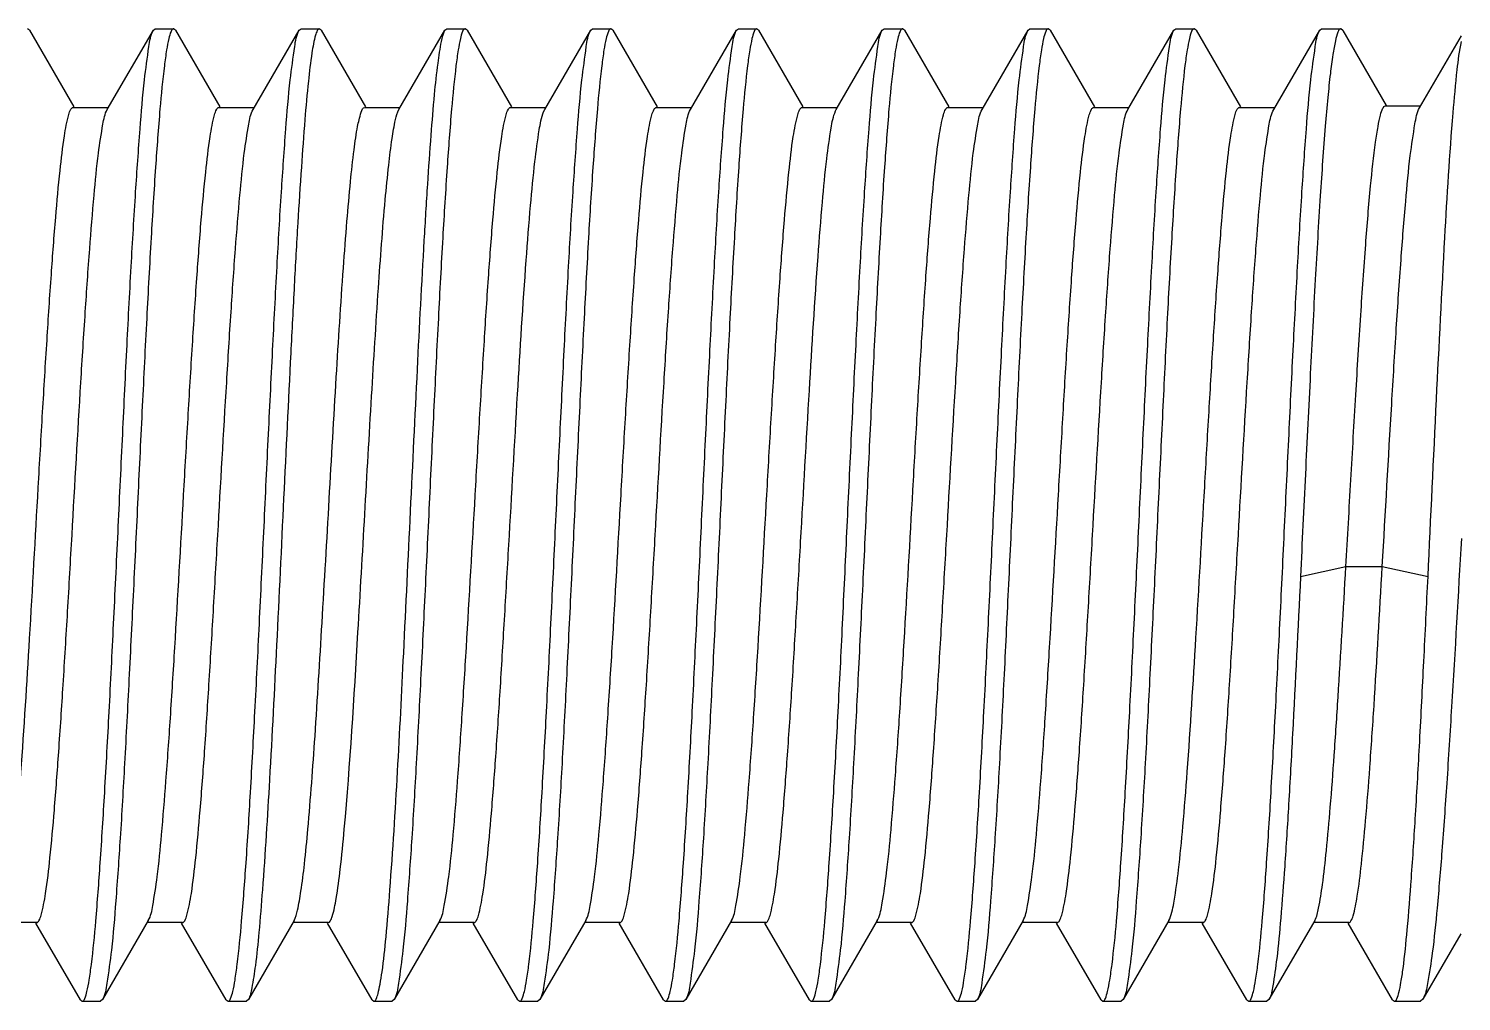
# Model space of a CAD drawing. Extents: x 27938 to 1507990, y 110129 to 923079.
# Drawn here: x 551251.8 to 551370.5, y 358134.2 to 358214.8 of the extents above; entities that cross this region are included whole.
import ezdxf

# ---------------------------------------------------------------- set-up
doc = ezdxf.new("R2010")
doc.units = 0
doc.header["$LTSCALE"] = 1000
doc.header["$MEASUREMENT"] = 0

msp = doc.modelspace()

# ---------------------------------------------------------------- linework, layer by layer
at = {"linetype": 'Continuous'}
for p, q in [((551251.89, 358214.64), (551251.73, 358214.77)), ((551251.89, 358214.64), (551255.57, 358208.29)), ((551258.33, 358208.09), (551262.15, 358214.64)), ((551262.15, 358214.64), (551262.3, 358214.77)), ((551262.3, 358214.77), (551263.82, 358214.77)), ((551262.3, 358214.77), (551263.82, 358214.77)), ((551263.82, 358214.77), (551263.79, 358214.77)), ((551263.98, 358214.64), (551263.82, 358214.77)), ((551263.98, 358214.64), (551267.65, 358208.29)), ((551270.42, 358208.09), (551274.23, 358214.64)), ((551274.23, 358214.64), (551274.39, 358214.77)), ((551274.39, 358214.77), (551275.9, 358214.77)), ((551274.39, 358214.77), (551275.9, 358214.77)), ((551275.9, 358214.77), (551275.88, 358214.77)), ((551276.06, 358214.64), (551275.9, 358214.77)), ((551276.06, 358214.64), (551279.74, 358208.29)), ((551282.5, 358208.09), (551286.31, 358214.64)), ((551286.31, 358214.64), (551286.47, 358214.77)), ((551286.47, 358214.77), (551287.98, 358214.77)), ((551286.47, 358214.77), (551287.98, 358214.77)), ((551287.98, 358214.77), (551287.96, 358214.77)), ((551288.14, 358214.64), (551287.98, 358214.77)), ((551288.14, 358214.64), (551291.82, 358208.29)), ((551294.58, 358208.09), (551298.39, 358214.64)), ((551298.39, 358214.64), (551298.55, 358214.77)), ((551298.55, 358214.77), (551300.06, 358214.77)), ((551298.55, 358214.77), (551300.06, 358214.77)), ((551300.06, 358214.77), (551300.04, 358214.77)), ((551300.22, 358214.64), (551300.06, 358214.77)), ((551300.22, 358214.64), (551303.9, 358208.29)), ((551306.66, 358208.09), (551310.47, 358214.64)), ((551310.47, 358214.64), (551310.63, 358214.77)), ((551310.63, 358214.77), (551312.14, 358214.77)), ((551310.63, 358214.77), (551312.14, 358214.77)), ((551312.14, 358214.77), (551312.12, 358214.77)), ((551312.3, 358214.64), (551312.14, 358214.77)), ((551312.3, 358214.64), (551315.98, 358208.29)), ((551318.74, 358208.09), (551322.55, 358214.64)), ((551322.55, 358214.64), (551322.71, 358214.77)), ((551322.71, 358214.77), (551324.23, 358214.77)), ((551322.71, 358214.77), (551324.23, 358214.77)), ((551324.23, 358214.77), (551324.2, 358214.77)), ((551324.38, 358214.64), (551324.23, 358214.77)), ((551324.38, 358214.64), (551328.06, 358208.29)), ((551330.82, 358208.09), (551334.64, 358214.64)), ((551334.64, 358214.64), (551334.79, 358214.77)), ((551334.79, 358214.77), (551336.31, 358214.77)), ((551334.79, 358214.77), (551336.31, 358214.77)), ((551336.31, 358214.77), (551336.28, 358214.77)), ((551336.47, 358214.64), (551336.31, 358214.77)), ((551336.47, 358214.64), (551340.14, 358208.29)), ((551342.91, 358208.09), (551346.72, 358214.64)), ((551346.72, 358214.64), (551346.88, 358214.77)), ((551346.88, 358214.77), (551348.39, 358214.77)), ((551346.88, 358214.77), (551348.39, 358214.77)), ((551348.39, 358214.77), (551348.37, 358214.77)), ((551348.55, 358214.64), (551348.39, 358214.77)), ((551348.55, 358214.64), (551352.23, 358208.29)), ((551354.99, 358208.09), (551358.8, 358214.64)), ((551358.8, 358214.64), (551358.96, 358214.77)), ((551358.96, 358214.77), (551360.55, 358214.77)), ((551358.96, 358214.77), (551360.55, 358214.77)), ((551360.55, 358214.77), (551360.52, 358214.77)), ((551360.72, 358214.62), (551360.55, 358214.77)), ((551360.72, 358214.62), (551364.32, 358208.42)), ((551367.08, 358208.22), (551370.54, 358214.17)), ((551255.5, 358208.25), (551258.43, 358208.25)), ((551267.58, 358208.25), (551270.51, 358208.25)), ((551279.66, 358208.25), (551282.59, 358208.25)), ((551291.75, 358208.25), (551294.67, 358208.25)), ((551294.49, 358207.89), (551294.58, 358208.09)), ((551303.83, 358208.25), (551306.75, 358208.25)), ((551315.91, 358208.25), (551318.84, 358208.25)), ((551318.68, 358207.96), (551318.74, 358208.09)), ((551327.99, 358208.25), (551330.92, 358208.25)), ((551340.07, 358208.25), (551343, 358208.25)), ((551352.16, 358208.25), (551355.08, 358208.25)), ((551364.25, 358208.38), (551367.17, 358208.38)), ((551357.21, 358169.41), (551360.97, 358170.24)), ((551360.97, 358170.24), (551363.99, 358170.24)), ((551363.99, 358170.24), (551367.78, 358169.41)), ((551252.48, 358140.75), (551249.72, 358140.75)), ((551256.1, 358134.36), (551252.41, 358140.71)), ((551261.73, 358140.92), (551257.93, 358134.37)), ((551264.56, 358140.75), (551261.64, 358140.75)), ((551268.19, 358134.36), (551264.49, 358140.71)), ((551273.81, 358140.92), (551270.02, 358134.37)), ((551276.64, 358140.75), (551273.72, 358140.75)), ((551280.27, 358134.36), (551276.57, 358140.71)), ((551285.9, 358140.92), (551282.1, 358134.37)), ((551288.73, 358140.75), (551285.8, 358140.75)), ((551292.35, 358134.36), (551288.66, 358140.71)), ((551297.98, 358140.92), (551294.18, 358134.37)), ((551300.81, 358140.75), (551297.88, 358140.75)), ((551304.43, 358134.36), (551300.74, 358140.71)), ((551310.06, 358140.92), (551306.26, 358134.37)), ((551312.89, 358140.75), (551309.96, 358140.75)), ((551316.51, 358134.36), (551312.82, 358140.71)), ((551322.14, 358140.92), (551318.34, 358134.37)), ((551324.97, 358140.75), (551322.05, 358140.75)), ((551322.14, 358140.92), (551322.19, 358141.01)), ((551328.6, 358134.36), (551324.9, 358140.71)), ((551334.22, 358140.92), (551330.43, 358134.37)), ((551337.05, 358140.75), (551334.13, 358140.75)), ((551340.68, 358134.36), (551336.98, 358140.71)), ((551346.3, 358140.92), (551342.51, 358134.37)), ((551349.14, 358140.75), (551346.21, 358140.75)), ((551346.3, 358140.92), (551346.38, 358141.07)), ((551352.76, 358134.36), (551349.07, 358140.71)), ((551358.39, 358140.92), (551354.59, 358134.37)), ((551361.22, 358140.75), (551358.29, 358140.75)), ((551364.84, 358134.36), (551361.15, 358140.71)), ((551370.49, 358139.82), (551367.35, 358134.41)), ((551256.1, 358134.36), (551256.26, 358134.23)), ((551257.93, 358134.37), (551257.78, 358134.23)), ((551268.19, 358134.36), (551268.34, 358134.23)), ((551270.02, 358134.37), (551269.86, 358134.23)), ((551280.27, 358134.36), (551280.43, 358134.23)), ((551282.1, 358134.37), (551281.94, 358134.23)), ((551292.35, 358134.36), (551292.51, 358134.23)), ((551294.18, 358134.37), (551294.02, 358134.23)), ((551304.43, 358134.36), (551304.59, 358134.23)), ((551306.26, 358134.37), (551306.1, 358134.23)), ((551316.51, 358134.36), (551316.67, 358134.23)), ((551318.34, 358134.37), (551318.18, 358134.23)), ((551328.6, 358134.36), (551328.75, 358134.23)), ((551330.43, 358134.37), (551330.27, 358134.23)), ((551340.68, 358134.36), (551340.84, 358134.23)), ((551342.51, 358134.37), (551342.35, 358134.23)), ((551352.76, 358134.36), (551352.92, 358134.23)), ((551354.59, 358134.37), (551354.43, 358134.23)), ((551364.84, 358134.36), (551365, 358134.23)), ((551367.35, 358134.41), (551367.14, 358134.23)), ((551256.26, 358134.23), (551257.78, 358134.23)), ((551256.26, 358134.23), (551257.78, 358134.23)), ((551256.26, 358134.23), (551256.28, 358134.23)), ((551268.34, 358134.23), (551269.86, 358134.23)), ((551268.34, 358134.23), (551269.86, 358134.23)), ((551268.34, 358134.23), (551268.37, 358134.23)), ((551280.43, 358134.23), (551281.94, 358134.23)), ((551280.43, 358134.23), (551281.94, 358134.23)), ((551280.43, 358134.23), (551280.45, 358134.23)), ((551292.51, 358134.23), (551294.02, 358134.23)), ((551292.51, 358134.23), (551294.02, 358134.23)), ((551292.51, 358134.23), (551292.53, 358134.23)), ((551304.59, 358134.23), (551306.1, 358134.23)), ((551304.59, 358134.23), (551306.1, 358134.23)), ((551304.59, 358134.23), (551304.61, 358134.23)), ((551316.67, 358134.23), (551318.18, 358134.23)), ((551316.67, 358134.23), (551318.18, 358134.23)), ((551316.67, 358134.23), (551316.69, 358134.23)), ((551328.75, 358134.23), (551330.27, 358134.23)), ((551328.75, 358134.23), (551330.27, 358134.23)), ((551328.75, 358134.23), (551328.78, 358134.23)), ((551340.84, 358134.23), (551342.35, 358134.23)), ((551340.84, 358134.23), (551342.35, 358134.23)), ((551340.84, 358134.23), (551340.86, 358134.23)), ((551352.92, 358134.23), (551354.43, 358134.23)), ((551352.92, 358134.23), (551354.43, 358134.23)), ((551352.92, 358134.23), (551352.94, 358134.23)), ((551365, 358134.23), (551367.14, 358134.23)), ((551365, 358134.23), (551367.14, 358134.23)), ((551365, 358134.23), (551365.02, 358134.23))]:
    msp.add_line(p, q, dxfattribs=at)
for points, knots in [([(551256.28, 358134.23), (551256.38, 358134.25), (551256.53, 358134.58), (551256.68, 358135.14), (551256.86, 358136.11), (551257.12, 358138.04), (551257.43, 358141.28), (551257.78, 358146.03), (551258.14, 358151.81), (551258.5, 358158.41), (551258.86, 358165.59), (551259.22, 358173.09), (551259.58, 358180.65), (551259.93, 358187.98), (551260.29, 358194.82), (551260.65, 358200.94), (551261.01, 358206.08), (551261.33, 358210.12), (551261.71, 358212.81), (551261.91, 358214.23), (551262.15, 358214.64)], [0, 0, 0, 0, 0.003607, 0.01125, 0.023199, 0.039411, 0.0841, 0.143793, 0.216365, 0.29921, 0.389343, 0.483513, 0.57832, 0.670347, 0.756272, 0.832991, 0.897743, 0.948217, 0.982646, 1, 1, 1, 1]), ([(551263.79, 358214.77), (551263.7, 358214.75), (551263.55, 358214.42), (551263.39, 358213.86), (551263.22, 358212.89), (551262.95, 358210.96), (551262.65, 358207.72), (551262.29, 358202.97), (551261.94, 358197.19), (551261.58, 358190.6), (551261.22, 358183.41), (551260.86, 358175.91), (551260.5, 358168.36), (551260.14, 358161.03), (551259.78, 358154.18), (551259.43, 358148.07), (551259.07, 358142.93), (551258.75, 358138.89), (551258.37, 358136.2), (551258.17, 358134.77), (551257.93, 358134.37)], [0, 0, 0, 0, 0.003611, 0.011257, 0.023208, 0.03942, 0.084105, 0.14379, 0.216353, 0.299192, 0.389318, 0.483476, 0.578271, 0.670286, 0.7562, 0.832918, 0.897679, 0.94817, 0.98262, 1, 1, 1, 1]), ([(551268.37, 358134.23), (551268.46, 358134.25), (551268.61, 358134.58), (551268.77, 358135.14), (551268.94, 358136.11), (551269.21, 358138.04), (551269.51, 358141.28), (551269.87, 358146.03), (551270.22, 358151.81), (551270.58, 358158.41), (551270.94, 358165.59), (551271.3, 358173.09), (551271.66, 358180.65), (551272.02, 358187.98), (551272.38, 358194.82), (551272.73, 358200.94), (551273.09, 358206.08), (551273.41, 358210.12), (551273.8, 358212.81), (551273.99, 358214.23), (551274.23, 358214.64)], [0, 0, 0, 0, 0.003607, 0.01125, 0.023198, 0.03941, 0.084098, 0.143791, 0.216363, 0.299208, 0.389341, 0.48351, 0.578318, 0.670346, 0.756271, 0.83299, 0.897743, 0.948217, 0.982646, 1, 1, 1, 1]), ([(551275.88, 358214.77), (551275.81, 358214.75), (551275.68, 358214.55), (551275.47, 358213.91), (551275.23, 358212.47), (551274.95, 358210.15), (551274.67, 358206.99), (551274.39, 358203.08), (551274.1, 358198.5), (551273.81, 358193.37), (551273.42, 358185.77), (551272.94, 358175.84), (551272.38, 358164.07), (551271.83, 358153.25), (551271.41, 358146.49), (551271.18, 358143.45)], [0, 0, 0, 0, 0.002964, 0.008737, 0.029566, 0.062647, 0.107305, 0.162537, 0.227082, 0.299454, 0.377979, 0.546128, 0.716059, 0.872129, 1, 1, 1, 1]), ([(551281.75, 358143.45), (551282.24, 358149.98), (551282.77, 358160.44), (551283.46, 358174.81), (551284.01, 358186.21), (551284.47, 358195.24), (551284.87, 358201.7), (551285.14, 358205.73), (551285.42, 358209.07), (551285.68, 358211.66), (551285.96, 358213.43), (551286.15, 358214.36), (551286.31, 358214.64)], [0, 0, 0, 0, 0.275142, 0.440178, 0.604823, 0.754782, 0.820106, 0.877048, 0.924377, 0.961083, 0.986411, 1, 1, 1, 1]), ([(551287.96, 358214.77), (551287.86, 358214.75), (551287.71, 358214.42), (551287.56, 358213.86), (551287.38, 358212.89), (551287.12, 358210.96), (551286.81, 358207.72), (551286.46, 358202.97), (551286.1, 358197.19), (551285.75, 358190.6), (551285.39, 358183.42), (551285.03, 358175.91), (551284.67, 358168.36), (551284.31, 358161.03), (551283.95, 358154.18), (551283.6, 358148.07), (551283.23, 358142.92), (551282.91, 358138.89), (551282.53, 358136.2), (551282.33, 358134.77), (551282.1, 358134.37)], [0, 0, 0, 0, 0.003611, 0.011258, 0.023209, 0.039422, 0.084108, 0.143794, 0.216356, 0.299189, 0.389308, 0.483464, 0.57826, 0.670281, 0.756203, 0.832923, 0.897683, 0.948172, 0.982621, 1, 1, 1, 1]), ([(551292.53, 358134.23), (551292.62, 358134.25), (551292.77, 358134.58), (551292.93, 358135.14), (551293.11, 358136.11), (551293.37, 358138.04), (551293.68, 358141.28), (551294.03, 358146.03), (551294.38, 358151.81), (551294.74, 358158.41), (551295.1, 358165.59), (551295.46, 358173.09), (551295.82, 358180.65), (551296.18, 358187.98), (551296.54, 358194.82), (551296.89, 358200.94), (551297.26, 358206.08), (551297.58, 358210.12), (551297.96, 358212.81), (551298.16, 358214.23), (551298.39, 358214.64)], [0, 0, 0, 0, 0.003606, 0.011248, 0.023195, 0.039405, 0.08409, 0.14378, 0.216352, 0.299204, 0.389345, 0.483519, 0.578326, 0.67035, 0.756268, 0.832985, 0.897739, 0.948216, 0.982646, 1, 1, 1, 1]), ([(551300.04, 358214.77), (551299.95, 358214.75), (551299.8, 358214.42), (551299.64, 358213.86), (551299.46, 358212.89), (551299.2, 358210.96), (551298.89, 358207.72), (551298.54, 358202.97), (551298.18, 358197.19), (551297.83, 358190.6), (551297.47, 358183.42), (551297.11, 358175.91), (551296.75, 358168.36), (551296.39, 358161.03), (551296.03, 358154.18), (551295.68, 358148.07), (551295.31, 358142.92), (551294.99, 358138.89), (551294.61, 358136.2), (551294.41, 358134.77), (551294.18, 358134.37)], [0, 0, 0, 0, 0.003611, 0.011258, 0.023209, 0.039423, 0.08411, 0.143796, 0.216358, 0.299191, 0.38931, 0.483466, 0.578262, 0.670283, 0.756204, 0.832924, 0.897683, 0.948172, 0.982621, 1, 1, 1, 1]), ([(551304.61, 358134.23), (551304.71, 358134.25), (551304.86, 358134.58), (551305.01, 358135.14), (551305.19, 358136.11), (551305.45, 358138.04), (551305.76, 358141.28), (551306.11, 358146.03), (551306.47, 358151.81), (551306.82, 358158.41), (551307.18, 358165.59), (551307.54, 358173.09), (551307.9, 358180.65), (551308.26, 358187.98), (551308.62, 358194.82), (551308.97, 358200.94), (551309.34, 358206.08), (551309.66, 358210.12), (551310.04, 358212.81), (551310.24, 358214.23), (551310.47, 358214.64)], [0, 0, 0, 0, 0.003606, 0.011248, 0.023195, 0.039405, 0.08409, 0.14378, 0.216352, 0.299203, 0.389344, 0.483517, 0.578325, 0.670349, 0.756267, 0.832984, 0.897738, 0.948215, 0.982646, 1, 1, 1, 1]), ([(551312.12, 358214.77), (551312.03, 358214.75), (551311.88, 358214.42), (551311.72, 358213.86), (551311.54, 358212.89), (551311.28, 358210.96), (551310.97, 358207.72), (551310.62, 358202.97), (551310.27, 358197.19), (551309.91, 358190.6), (551309.55, 358183.42), (551309.19, 358175.91), (551308.83, 358168.36), (551308.47, 358161.03), (551308.11, 358154.18), (551307.76, 358148.07), (551307.4, 358142.92), (551307.08, 358138.89), (551306.69, 358136.2), (551306.5, 358134.77), (551306.26, 358134.37)], [0, 0, 0, 0, 0.003611, 0.011259, 0.02321, 0.039423, 0.084111, 0.143798, 0.21636, 0.299193, 0.389312, 0.483468, 0.578264, 0.670284, 0.756205, 0.832924, 0.897684, 0.948172, 0.982621, 1, 1, 1, 1]), ([(551316.69, 358134.23), (551316.79, 358134.25), (551316.94, 358134.58), (551317.09, 358135.14), (551317.27, 358136.11), (551317.53, 358138.04), (551317.84, 358141.28), (551318.19, 358146.03), (551318.55, 358151.81), (551318.91, 358158.41), (551319.27, 358165.59), (551319.62, 358173.09), (551319.98, 358180.65), (551320.34, 358187.98), (551320.7, 358194.82), (551321.06, 358200.94), (551321.42, 358206.08), (551321.74, 358210.12), (551322.12, 358212.81), (551322.32, 358214.23), (551322.55, 358214.64)], [0, 0, 0, 0, 0.003606, 0.011248, 0.023195, 0.039405, 0.08409, 0.143779, 0.216351, 0.299203, 0.389343, 0.483516, 0.578323, 0.670348, 0.756266, 0.832984, 0.897738, 0.948215, 0.982646, 1, 1, 1, 1]), ([(551324.2, 358214.77), (551324.11, 358214.75), (551323.96, 358214.42), (551323.8, 358213.86), (551323.63, 358212.89), (551323.36, 358210.96), (551323.06, 358207.72), (551322.7, 358202.97), (551322.35, 358197.19), (551321.99, 358190.59), (551321.63, 358183.41), (551321.27, 358175.91), (551320.91, 358168.36), (551320.55, 358161.03), (551320.19, 358154.18), (551319.84, 358148.07), (551319.48, 358142.92), (551319.16, 358138.89), (551318.77, 358136.2), (551318.58, 358134.77), (551318.34, 358134.37)], [0, 0, 0, 0, 0.003612, 0.011261, 0.023213, 0.039428, 0.084118, 0.143807, 0.216371, 0.299205, 0.389325, 0.48348, 0.578274, 0.670292, 0.75621, 0.832928, 0.897687, 0.948173, 0.982621, 1, 1, 1, 1]), ([(551328.78, 358134.23), (551328.87, 358134.25), (551329.02, 358134.58), (551329.18, 358135.14), (551329.35, 358136.11), (551329.61, 358138.04), (551329.92, 358141.28), (551330.27, 358146.03), (551330.63, 358151.81), (551330.99, 358158.41), (551331.35, 358165.59), (551331.71, 358173.09), (551332.07, 358180.65), (551332.43, 358187.98), (551332.79, 358194.82), (551333.14, 358200.94), (551333.5, 358206.08), (551333.82, 358210.12), (551334.2, 358212.81), (551334.4, 358214.23), (551334.64, 358214.64)], [0, 0, 0, 0, 0.003606, 0.011247, 0.023194, 0.039403, 0.084087, 0.143776, 0.216347, 0.299198, 0.389337, 0.483508, 0.578316, 0.670341, 0.75626, 0.832979, 0.897735, 0.948214, 0.982645, 1, 1, 1, 1]), ([(551336.28, 358214.77), (551336.19, 358214.75), (551336.04, 358214.42), (551335.88, 358213.86), (551335.71, 358212.89), (551335.45, 358210.96), (551335.14, 358207.72), (551334.79, 358202.97), (551334.43, 358197.19), (551334.07, 358190.59), (551333.71, 358183.41), (551333.35, 358175.91), (551332.99, 358168.36), (551332.64, 358161.03), (551332.28, 358154.18), (551331.92, 358148.07), (551331.56, 358142.92), (551331.24, 358138.89), (551330.86, 358136.2), (551330.66, 358134.77), (551330.43, 358134.37)], [0, 0, 0, 0, 0.003612, 0.011261, 0.023214, 0.039428, 0.084119, 0.143809, 0.216373, 0.299207, 0.389327, 0.483482, 0.578276, 0.670293, 0.756211, 0.832929, 0.897687, 0.948174, 0.982621, 1, 1, 1, 1]), ([(551340.86, 358134.23), (551340.95, 358134.25), (551341.1, 358134.58), (551341.26, 358135.14), (551341.43, 358136.11), (551341.7, 358138.04), (551342.01, 358141.28), (551342.36, 358146.03), (551342.71, 358151.81), (551343.07, 358158.41), (551343.43, 358165.59), (551343.79, 358173.09), (551344.15, 358180.65), (551344.51, 358187.98), (551344.87, 358194.82), (551345.22, 358200.94), (551345.58, 358206.08), (551345.9, 358210.12), (551346.29, 358212.81), (551346.48, 358214.23), (551346.72, 358214.64)], [0, 0, 0, 0, 0.003606, 0.011247, 0.023193, 0.039403, 0.084087, 0.143775, 0.216347, 0.299197, 0.389335, 0.483507, 0.578314, 0.670339, 0.756259, 0.832978, 0.897734, 0.948214, 0.982645, 1, 1, 1, 1]), ([(551348.37, 358214.77), (551348.27, 358214.75), (551348.12, 358214.42), (551347.97, 358213.86), (551347.79, 358212.89), (551347.53, 358210.96), (551347.22, 358207.72), (551346.87, 358202.97), (551346.51, 358197.19), (551346.15, 358190.59), (551345.8, 358183.41), (551345.44, 358175.91), (551345.08, 358168.36), (551344.72, 358161.03), (551344.36, 358154.18), (551344, 358148.07), (551343.64, 358142.92), (551343.32, 358138.89), (551342.94, 358136.2), (551342.74, 358134.77), (551342.51, 358134.37)], [0, 0, 0, 0, 0.003613, 0.011261, 0.023214, 0.039429, 0.08412, 0.143811, 0.216375, 0.299209, 0.389329, 0.483484, 0.578278, 0.670294, 0.756212, 0.83293, 0.897688, 0.948174, 0.982621, 1, 1, 1, 1]), ([(551352.94, 358134.23), (551353.03, 358134.25), (551353.18, 358134.58), (551353.34, 358135.14), (551353.52, 358136.11), (551353.78, 358138.04), (551354.09, 358141.28), (551354.44, 358146.03), (551354.79, 358151.81), (551355.15, 358158.41), (551355.51, 358165.59), (551355.87, 358173.09), (551356.23, 358180.65), (551356.59, 358187.98), (551356.95, 358194.82), (551357.3, 358200.94), (551357.66, 358206.08), (551357.98, 358210.12), (551358.37, 358212.81), (551358.56, 358214.23), (551358.8, 358214.64)], [0, 0, 0, 0, 0.003606, 0.011247, 0.023193, 0.039403, 0.084086, 0.143774, 0.216346, 0.299196, 0.389334, 0.483505, 0.578313, 0.670338, 0.756258, 0.832977, 0.897733, 0.948213, 0.982645, 1, 1, 1, 1]), ([(551360.52, 358214.77), (551360.41, 358214.74), (551360.24, 358214.34), (551360.06, 358213.66), (551359.86, 358212.48), (551359.66, 358210.92), (551359.45, 358208.95), (551359.16, 358205.58), (551358.81, 358200.55), (551358.41, 358193.72), (551358.01, 358186.03), (551357.61, 358177.83), (551357.34, 358172.24), (551357.21, 358169.41)], [0, 0, 0, 0, 0.00759, 0.023989, 0.049698, 0.084571, 0.128273, 0.180348, 0.307263, 0.459782, 0.631209, 0.813963, 1, 1, 1, 1]), ([(551367.78, 358169.41), (551368.01, 358174.3), (551368.45, 358183.65), (551369.1, 358196.45), (551369.64, 358205.55), (551370.14, 358210.96), (551370.38, 358212.93), (551370.54, 358213.71)], [0, 0, 0, 0, 0.33063, 0.632635, 0.865973, 0.946815, 1, 1, 1, 1]), ([(551249.72, 358141.06), (551249.91, 358141.51), (551250.15, 358142.87), (551250.51, 358145.4), (551250.84, 358148.96), (551251.35, 358155.36), (551251.93, 358164.74), (551252.49, 358174.69), (551252.96, 358182.93), (551253.32, 358188.81), (551253.67, 358194.19), (551254.02, 358198.87), (551254.37, 358202.71), (551254.7, 358205.52), (551255.01, 358207.26), (551255.25, 358208.02), (551255.42, 358208.25), (551255.5, 358208.25)], [0, 0, 0, 0, 0.021934, 0.060252, 0.1138, 0.180755, 0.345177, 0.530709, 0.623344, 0.711545, 0.792219, 0.862544, 0.920069, 0.962821, 0.989426, 0.996537, 1, 1, 1, 1]), ([(551252.48, 358140.75), (551252.56, 358140.75), (551252.74, 358140.99), (551252.98, 358141.77), (551253.3, 358143.55), (551253.63, 358146.43), (551253.98, 358150.35), (551254.33, 358155.13), (551254.69, 358160.62), (551255.05, 358166.6), (551255.53, 358174.95), (551255.99, 358183.22), (551256.49, 358191.12), (551256.84, 358196.29), (551257.2, 358200.66), (551257.53, 358204.12), (551257.89, 358206.47), (551258.12, 358207.72), (551258.33, 358208.09)], [0, 0, 0, 0, 0.003515, 0.010772, 0.03795, 0.08161, 0.140308, 0.211978, 0.294061, 0.383612, 0.477415, 0.664253, 0.750571, 0.827951, 0.893624, 0.945254, 0.981055, 1, 1, 1, 1]), ([(551261.73, 358140.92), (551261.95, 358141.29), (551262.17, 358142.54), (551262.54, 358144.89), (551262.87, 358148.34), (551263.22, 358152.72), (551263.58, 358157.89), (551264.07, 358165.79), (551264.54, 358174.06), (551265.01, 358182.41), (551265.37, 358188.39), (551265.73, 358193.87), (551266.08, 358198.65), (551266.44, 358202.57), (551266.77, 358205.45), (551267.09, 358207.24), (551267.33, 358208.01), (551267.5, 358208.25), (551267.58, 358208.25)], [0, 0, 0, 0, 0.018976, 0.054803, 0.106453, 0.172139, 0.249526, 0.335844, 0.522668, 0.616459, 0.705997, 0.788066, 0.859722, 0.918409, 0.962059, 0.989231, 0.996484, 1, 1, 1, 1]), ([(551264.56, 358140.75), (551264.64, 358140.75), (551264.82, 358140.99), (551265.06, 358141.77), (551265.38, 358143.55), (551265.71, 358146.43), (551266.06, 358150.35), (551266.42, 358155.13), (551266.77, 358160.62), (551267.13, 358166.6), (551267.61, 358174.95), (551268.08, 358183.22), (551268.57, 358191.12), (551268.92, 358196.29), (551269.28, 358200.66), (551269.61, 358204.12), (551269.98, 358206.47), (551270.2, 358207.72), (551270.42, 358208.09)], [0, 0, 0, 0, 0.003517, 0.010771, 0.037949, 0.081609, 0.140308, 0.211979, 0.294062, 0.383613, 0.477416, 0.664254, 0.750571, 0.827951, 0.893623, 0.945253, 0.981055, 1, 1, 1, 1]), ([(551274.95, 358148.48), (551275.18, 358151.04), (551275.6, 358156.74), (551276.15, 358165.85), (551276.72, 358175.77), (551277.28, 358185.57), (551277.76, 358193.24), (551278.17, 358198.63), (551278.46, 358201.91), (551278.73, 358204.49), (551279.02, 358206.5), (551279.26, 358207.53), (551279.5, 358208.25), (551279.66, 358208.25)], [0, 0, 0, 0, 0.128499, 0.285338, 0.455997, 0.624629, 0.775582, 0.839957, 0.89488, 0.939089, 0.971598, 0.991791, 1, 1, 1, 1]), ([(551277.97, 358148.48), (551278.46, 358153.91), (551278.98, 358162.61), (551279.67, 358174.57), (551280.21, 358184.07), (551280.75, 358192.75), (551281.21, 358199.13), (551281.62, 358203.25), (551281.88, 358205.47), (551282.15, 358207.01), (551282.35, 358207.83), (551282.5, 358208.09)], [0, 0, 0, 0, 0.273163, 0.437049, 0.600835, 0.7505, 0.873256, 0.921165, 0.958687, 0.985083, 1, 1, 1, 1]), ([(551285.9, 358140.92), (551286.11, 358141.29), (551286.33, 358142.54), (551286.7, 358144.89), (551287.03, 358148.34), (551287.39, 358152.72), (551287.74, 358157.89), (551288.23, 358165.79), (551288.7, 358174.06), (551289.18, 358182.41), (551289.54, 358188.39), (551289.89, 358193.87), (551290.25, 358198.65), (551290.6, 358202.57), (551290.93, 358205.45), (551291.25, 358207.24), (551291.49, 358208.01), (551291.67, 358208.25), (551291.75, 358208.25)], [0, 0, 0, 0, 0.018976, 0.054803, 0.106453, 0.172139, 0.249526, 0.335844, 0.522668, 0.61646, 0.705997, 0.788066, 0.859722, 0.918409, 0.962059, 0.989231, 0.996485, 1, 1, 1, 1]), ([(551297.98, 358140.92), (551298.19, 358141.29), (551298.42, 358142.54), (551298.78, 358144.89), (551299.11, 358148.34), (551299.47, 358152.72), (551299.82, 358157.89), (551300.32, 358165.79), (551300.78, 358174.06), (551301.26, 358182.41), (551301.62, 358188.39), (551301.98, 358193.87), (551302.33, 358198.65), (551302.68, 358202.57), (551303.01, 358205.45), (551303.33, 358207.24), (551303.57, 358208.01), (551303.75, 358208.25), (551303.83, 358208.25)], [0, 0, 0, 0, 0.018976, 0.054804, 0.106454, 0.17214, 0.249527, 0.335846, 0.522669, 0.61646, 0.705997, 0.788065, 0.859721, 0.918408, 0.962058, 0.98923, 0.996485, 1, 1, 1, 1]), ([(551300.81, 358140.75), (551300.89, 358140.75), (551301.06, 358140.99), (551301.3, 358141.77), (551301.62, 358143.55), (551301.95, 358146.43), (551302.31, 358150.35), (551302.66, 358155.13), (551303.02, 358160.62), (551303.38, 358166.6), (551303.86, 358174.95), (551304.32, 358183.22), (551304.81, 358191.12), (551305.17, 358196.29), (551305.53, 358200.66), (551305.86, 358204.12), (551306.22, 358206.47), (551306.45, 358207.72), (551306.66, 358208.09)], [0, 0, 0, 0, 0.003514, 0.010772, 0.03795, 0.081609, 0.140308, 0.211978, 0.294061, 0.383612, 0.477416, 0.664254, 0.750572, 0.827952, 0.893624, 0.945254, 0.981055, 1, 1, 1, 1]), ([(551310.06, 358140.92), (551310.27, 358141.29), (551310.5, 358142.54), (551310.86, 358144.89), (551311.19, 358148.34), (551311.55, 358152.72), (551311.91, 358157.89), (551312.4, 358165.79), (551312.86, 358174.06), (551313.34, 358182.41), (551313.7, 358188.39), (551314.06, 358193.87), (551314.41, 358198.65), (551314.77, 358202.57), (551315.09, 358205.45), (551315.42, 358207.24), (551315.65, 358208.01), (551315.83, 358208.25), (551315.91, 358208.25)], [0, 0, 0, 0, 0.018976, 0.054803, 0.106453, 0.172138, 0.249526, 0.335844, 0.522669, 0.61646, 0.705998, 0.788066, 0.859722, 0.918409, 0.962059, 0.98923, 0.996485, 1, 1, 1, 1]), ([(551312.89, 358140.75), (551312.97, 358140.75), (551313.14, 358140.98), (551313.38, 358141.74), (551313.7, 358143.49), (551314.02, 358146.31), (551314.37, 358150.16), (551314.72, 358154.85), (551315.08, 358160.24), (551315.43, 358166.13), (551315.91, 358174.38), (551316.47, 358184.34), (551317.05, 358193.72), (551317.56, 358200.11), (551317.89, 358203.66), (551318.24, 358206.17), (551318.48, 358207.51), (551318.68, 358207.96)], [0, 0, 0, 0, 0.00347, 0.010595, 0.037262, 0.080112, 0.137764, 0.208234, 0.289061, 0.377407, 0.470169, 0.655842, 0.820187, 0.887004, 0.940345, 0.978392, 1, 1, 1, 1]), ([(551322.19, 358141.01), (551322.39, 358141.43), (551322.62, 358142.75), (551322.98, 358145.22), (551323.31, 358148.75), (551323.67, 358153.18), (551324.02, 358158.37), (551324.51, 358166.25), (551324.97, 358174.48), (551325.44, 358182.75), (551325.8, 358188.67), (551326.15, 358194.08), (551326.5, 358198.79), (551326.86, 358202.66), (551327.18, 358205.5), (551327.5, 358207.25), (551327.74, 358208.02), (551327.91, 358208.25), (551327.99, 358208.25)], [0, 0, 0, 0, 0.020929, 0.058407, 0.111315, 0.177843, 0.255662, 0.342027, 0.527997, 0.621023, 0.709674, 0.790819, 0.861592, 0.91951, 0.962564, 0.989361, 0.996518, 1, 1, 1, 1]), ([(551324.97, 358140.75), (551325.05, 358140.75), (551325.23, 358140.99), (551325.47, 358141.77), (551325.79, 358143.55), (551326.12, 358146.43), (551326.47, 358150.35), (551326.82, 358155.13), (551327.18, 358160.62), (551327.54, 358166.6), (551328.02, 358174.95), (551328.49, 358183.22), (551328.98, 358191.12), (551329.33, 358196.29), (551329.69, 358200.66), (551330.02, 358204.12), (551330.39, 358206.47), (551330.61, 358207.72), (551330.82, 358208.09)], [0, 0, 0, 0, 0.003515, 0.010772, 0.03795, 0.081609, 0.140308, 0.211978, 0.294061, 0.383613, 0.477416, 0.664254, 0.750572, 0.827952, 0.893624, 0.945254, 0.981055, 1, 1, 1, 1]), ([(551334.22, 358140.92), (551334.44, 358141.29), (551334.66, 358142.54), (551335.03, 358144.89), (551335.36, 358148.34), (551335.72, 358152.72), (551336.07, 358157.89), (551336.56, 358165.79), (551337.03, 358174.06), (551337.51, 358182.41), (551337.86, 358188.39), (551338.22, 358193.87), (551338.57, 358198.65), (551338.93, 358202.57), (551339.26, 358205.45), (551339.58, 358207.24), (551339.82, 358208.01), (551339.99, 358208.25), (551340.07, 358208.25)], [0, 0, 0, 0, 0.018976, 0.054803, 0.106453, 0.172138, 0.249526, 0.335844, 0.522669, 0.61646, 0.705998, 0.788066, 0.859722, 0.918408, 0.962058, 0.98923, 0.996486, 1, 1, 1, 1]), ([(551337.05, 358140.75), (551337.13, 358140.75), (551337.31, 358140.99), (551337.55, 358141.77), (551337.87, 358143.55), (551338.2, 358146.43), (551338.55, 358150.35), (551338.91, 358155.13), (551339.26, 358160.62), (551339.62, 358166.6), (551340.1, 358174.95), (551340.57, 358183.22), (551341.06, 358191.12), (551341.41, 358196.29), (551341.77, 358200.66), (551342.1, 358204.12), (551342.47, 358206.47), (551342.69, 358207.72), (551342.91, 358208.09)], [0, 0, 0, 0, 0.003516, 0.010772, 0.03795, 0.08161, 0.140309, 0.211979, 0.294062, 0.383613, 0.477415, 0.664252, 0.75057, 0.82795, 0.893623, 0.945253, 0.981055, 1, 1, 1, 1]), ([(551346.38, 358141.07), (551346.57, 358141.54), (551346.81, 358142.9), (551347.16, 358145.44), (551347.5, 358149.02), (551348, 358155.42), (551348.58, 358164.79), (551349.15, 358174.74), (551349.62, 358182.97), (551349.97, 358188.84), (551350.33, 358194.21), (551350.68, 358198.89), (551351.03, 358202.72), (551351.35, 358205.53), (551351.67, 358207.26), (551351.9, 358208.02), (551352.08, 358208.25), (551352.16, 358208.25)], [0, 0, 0, 0, 0.022184, 0.060712, 0.114419, 0.181479, 0.345959, 0.531381, 0.623919, 0.712007, 0.792565, 0.862779, 0.920208, 0.962885, 0.989443, 0.996539, 1, 1, 1, 1]), ([(551349.14, 358140.75), (551349.21, 358140.75), (551349.39, 358140.99), (551349.63, 358141.77), (551349.95, 358143.55), (551350.28, 358146.43), (551350.63, 358150.35), (551350.99, 358155.13), (551351.35, 358160.62), (551351.7, 358166.6), (551352.18, 358174.95), (551352.65, 358183.22), (551353.14, 358191.12), (551353.49, 358196.29), (551353.85, 358200.66), (551354.18, 358204.12), (551354.55, 358206.47), (551354.77, 358207.72), (551354.99, 358208.09)], [0, 0, 0, 0, 0.003515, 0.010772, 0.037949, 0.081609, 0.140307, 0.211978, 0.294061, 0.383613, 0.477416, 0.664254, 0.750572, 0.827952, 0.893624, 0.945254, 0.981055, 1, 1, 1, 1]), ([(551360.97, 358170.24), (551361.11, 358172.63), (551361.38, 358177.37), (551361.78, 358184.31), (551362.18, 358190.81), (551362.58, 358196.58), (551362.96, 358201.35), (551363.31, 358204.62), (551363.6, 358206.56), (551363.81, 358207.53), (551363.96, 358208.07), (551364.15, 358208.38), (551364.25, 358208.38)], [0, 0, 0, 0, 0.187168, 0.370928, 0.54308, 0.695912, 0.822629, 0.917653, 0.951962, 0.977016, 0.992738, 1, 1, 1, 1]), ([(551363.99, 358170.24), (551364.25, 358174.71), (551364.62, 358181.29), (551365.13, 358189.75), (551365.51, 358195.36), (551365.89, 358200.13), (551366.23, 358203.9), (551366.62, 358206.46), (551366.85, 358207.82), (551367.08, 358208.22)], [0, 0, 0, 0, 0.352462, 0.517837, 0.667078, 0.794284, 0.894462, 0.96378, 1, 1, 1, 1]), ([(551288.73, 358140.75), (551288.8, 358140.75), (551288.98, 358140.98), (551289.21, 358141.73), (551289.53, 358143.46), (551289.85, 358146.26), (551290.2, 358150.07), (551290.55, 358154.72), (551290.9, 358160.06), (551291.25, 358165.91), (551291.73, 358174.12), (551292.29, 358184.05), (551292.87, 358193.42), (551293.37, 358199.84), (551293.71, 358203.44), (551294.05, 358206.02), (551294.3, 358207.41), (551294.49, 358207.89)], [0, 0, 0, 0, 0.003449, 0.010513, 0.036944, 0.079419, 0.136588, 0.206502, 0.286746, 0.374534, 0.46681, 0.651938, 0.816574, 0.883918, 0.938051, 0.977142, 1, 1, 1, 1]), ([(551370.54, 358172.56), (551370.28, 358167.91), (551369.89, 358161.16), (551369.35, 358152.53), (551368.96, 358146.97), (551368.57, 358142.3), (551368.21, 358138.62), (551367.82, 358136.13), (551367.58, 358134.8), (551367.35, 358134.41)], [0, 0, 0, 0, 0.364296, 0.529536, 0.676394, 0.800243, 0.897208, 0.964341, 1, 1, 1, 1]), ([(551358.39, 358140.92), (551358.57, 358141.23), (551358.78, 358142.25), (551359.09, 358144.17), (551359.39, 358146.97), (551359.71, 358150.53), (551360.02, 358154.77), (551360.46, 358161.41), (551360.77, 358166.63), (551360.97, 358170.24)], [0, 0, 0, 0, 0.036595, 0.103597, 0.199643, 0.322176, 0.467814, 0.632462, 1, 1, 1, 1]), ([(551361.22, 358140.75), (551361.29, 358140.75), (551361.46, 358140.96), (551361.69, 358141.67), (551361.99, 358143.27), (551362.3, 358145.88), (551362.64, 358149.45), (551362.98, 358153.82), (551363.45, 358160.84), (551363.77, 358166.39), (551363.99, 358170.24)], [0, 0, 0, 0, 0.007446, 0.022456, 0.078431, 0.168451, 0.289886, 0.438909, 0.610718, 1, 1, 1, 1]), ([(551357.21, 358169.41), (551357, 358165.07), (551356.69, 358158.77), (551356.24, 358150.77), (551355.93, 358145.68), (551355.6, 358141.43), (551355.31, 358138.11), (551354.98, 358135.89), (551354.79, 358134.71), (551354.59, 358134.37)], [0, 0, 0, 0, 0.371283, 0.537217, 0.683502, 0.805941, 0.901057, 0.966223, 1, 1, 1, 1]), ([(551365.02, 358134.23), (551365.11, 358134.25), (551365.25, 358134.54), (551365.4, 358135.04), (551365.56, 358135.9), (551365.81, 358137.62), (551366.1, 358140.5), (551366.43, 358144.74), (551366.77, 358149.94), (551367.1, 358155.93), (551367.44, 358162.51), (551367.66, 358167.07), (551367.78, 358169.41)], [0, 0, 0, 0, 0.007495, 0.02305, 0.047285, 0.080154, 0.170897, 0.292587, 0.441411, 0.612652, 0.800854, 1, 1, 1, 1]), ([(551273.81, 358140.92), (551273.96, 358141.18), (551274.16, 358142), (551274.43, 358143.56), (551274.7, 358145.81), (551274.87, 358147.52), (551274.95, 358148.48)], [0, 0, 0, 0, 0.117636, 0.32586, 0.622078, 1, 1, 1, 1]), ([(551276.64, 358140.75), (551276.71, 358140.75), (551276.87, 358140.94), (551277.09, 358141.59), (551277.38, 358143.06), (551277.68, 358145.46), (551277.87, 358147.38), (551277.97, 358148.48)], [0, 0, 0, 0, 0.026262, 0.07815, 0.270743, 0.58079, 1, 1, 1, 1]), ([(551271.18, 358143.45), (551271.1, 358142.28), (551270.92, 358140.19), (551270.66, 358137.47), (551270.37, 358135.63), (551270.18, 358134.66), (551270.02, 358134.37)], [0, 0, 0, 0, 0.385275, 0.684175, 0.890131, 1, 1, 1, 1]), ([(551280.45, 358134.23), (551280.53, 358134.25), (551280.67, 358134.5), (551280.8, 358134.96), (551280.96, 358135.73), (551281.2, 358137.28), (551281.47, 358139.89), (551281.66, 358142.15), (551281.75, 358143.45)], [0, 0, 0, 0, 0.026065, 0.079236, 0.161849, 0.273851, 0.583482, 1, 1, 1, 1])]:
    msp.add_open_spline(points, degree=3, knots=knots, dxfattribs=at)

doc.saveas('drawing.dxf')
